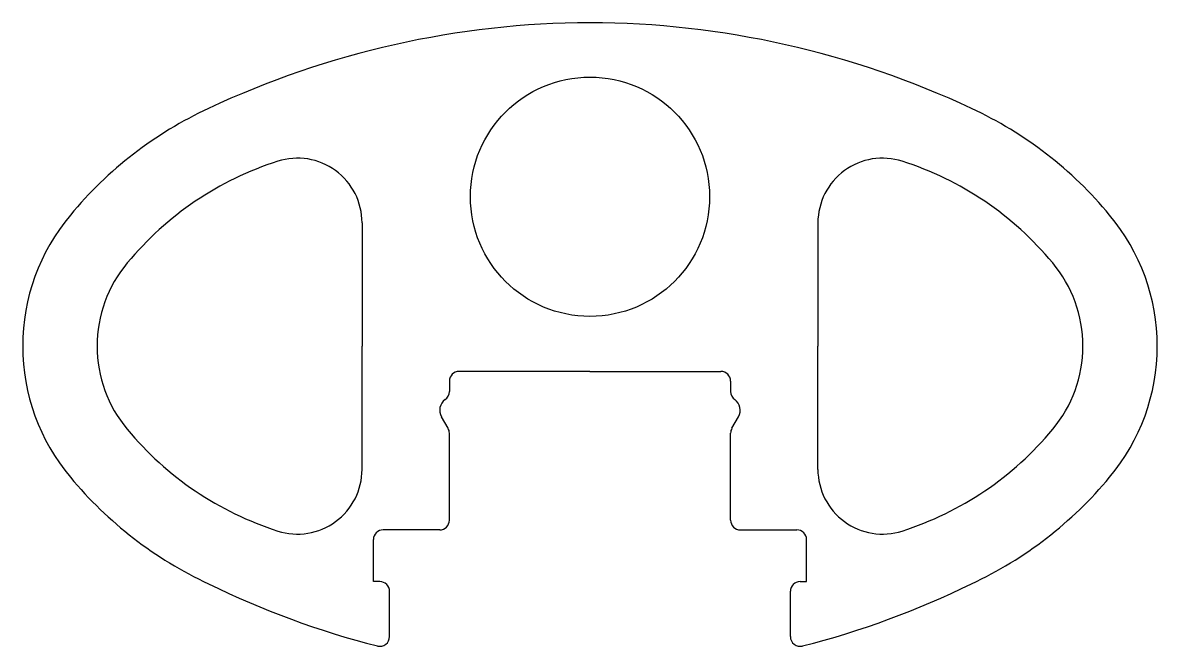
# Model space of a CAD drawing. Extents: x 2166.3 to 2201.4, y 2530.4 to 2549.7.
import ezdxf

# ---------------------------------------------------------------- set-up
doc = ezdxf.new("R2010")
doc.units = 0
doc.layers.get('0').update_dxf_attribs({"linetype": 'CONTINUOUS'})

msp = doc.modelspace()

# ---------------------------------------------------------------- linework, layer by layer
for p, q in [((2176.776, 2543.537), (2176.776, 2539.725)), ((2190.876, 2543.537), (2190.876, 2539.725)), ((2176.776, 2535.914), (2176.776, 2539.725)), ((2190.876, 2535.914), (2190.876, 2539.725)), ((2183.826, 2538.944), (2179.776, 2538.944)), ((2183.826, 2538.944), (2187.876, 2538.944)), ((2179.476, 2538.644), (2179.476, 2538.319)), ((2188.176, 2538.644), (2188.176, 2538.319)), ((2179.436, 2537.187), (2179.231, 2537.543)), ((2188.217, 2537.187), (2188.422, 2537.543)), ((2179.476, 2534.344), (2179.476, 2537.037)), ((2188.176, 2534.344), (2188.176, 2537.037)), ((2179.176, 2534.044), (2177.426, 2534.044)), ((2188.476, 2534.044), (2190.226, 2534.044)), ((2177.126, 2532.444), (2177.126, 2533.744)), ((2190.526, 2532.444), (2190.526, 2533.744)), ((2177.326, 2532.444), (2177.126, 2532.444)), ((2177.626, 2530.744), (2177.626, 2532.144)), ((2190.026, 2530.744), (2190.026, 2532.144)), ((2190.326, 2532.444), (2190.526, 2532.444))]:
    msp.add_line(p, q)
msp.add_circle((2183.826, 2544.344), 3.7)
for centre, radius, start, end in [((2183.92, 2521.726), 28, 90.1912, 115.142), ((2183.733, 2521.726), 28, 64.858, 89.8088), ((2177.174, 2535.981), 12.229, 114.9073, 140.4031), ((2190.479, 2535.981), 12.229, 39.5969, 65.0927), ((2174.776, 2543.537), 2, 0, 107.7305), ((2192.876, 2543.537), 2, 72.2695, 180), ((2177.213, 2535.917), 10, 107.7305, 140.3551), ((2190.44, 2535.917), 10, 39.6449, 72.2695), ((2172.576, 2539.725), 6.3, 139.992, 180), ((2195.076, 2539.725), 6.3, 0, 40.008), ((2172.576, 2539.725), 4, 139.992, 180), ((2195.076, 2539.725), 4, 0, 40.008), ((2172.576, 2539.725), 6.3, 180, 220.008), ((2172.576, 2539.725), 4, 180, 220.008), ((2195.076, 2539.725), 4, 319.992, 0), ((2195.076, 2539.725), 6.3, 319.992, 0), ((2179.776, 2538.644), 0.3, 90, 180), ((2187.876, 2538.644), 0.3, 0, 90), ((2179.176, 2538.319), 0.3, 304.8499, 0), ((2188.476, 2538.319), 0.3, 180, 235.1501), ((2179.576, 2537.744), 0.4, 124.8499, 210.2519), ((2188.076, 2537.744), 0.4, 329.7481, 55.1501), ((2177.213, 2543.534), 10, 219.6449, 252.2695), ((2179.176, 2537.037), 0.3, 0, 30), ((2188.476, 2537.037), 0.3, 150, 180), ((2190.44, 2543.534), 10, 287.7305, 320.3551), ((2177.174, 2543.47), 12.229, 219.5969, 245.0927), ((2174.776, 2535.914), 2, 252.2695, 0), ((2192.876, 2535.914), 2, 180, 287.7305), ((2190.479, 2543.47), 12.229, 294.9073, 320.4031), ((2179.176, 2534.344), 0.3, 270, 0), ((2188.476, 2534.344), 0.3, 180, 270), ((2177.426, 2533.744), 0.3, 90, 180), ((2190.226, 2533.744), 0.3, 0, 90), ((2183.867, 2556.492), 26.865, 243.8422, 255.7465), ((2177.326, 2532.144), 0.3, 0, 90), ((2190.326, 2532.144), 0.3, 90, 180), ((2183.786, 2556.492), 26.865, 284.2535, 296.1578), ((2177.326, 2530.744), 0.3, 255.7465, 0), ((2190.326, 2530.744), 0.3, 180, 284.2535)]:
    msp.add_arc(centre, radius, start, end)

doc.saveas('drawing.dxf')
